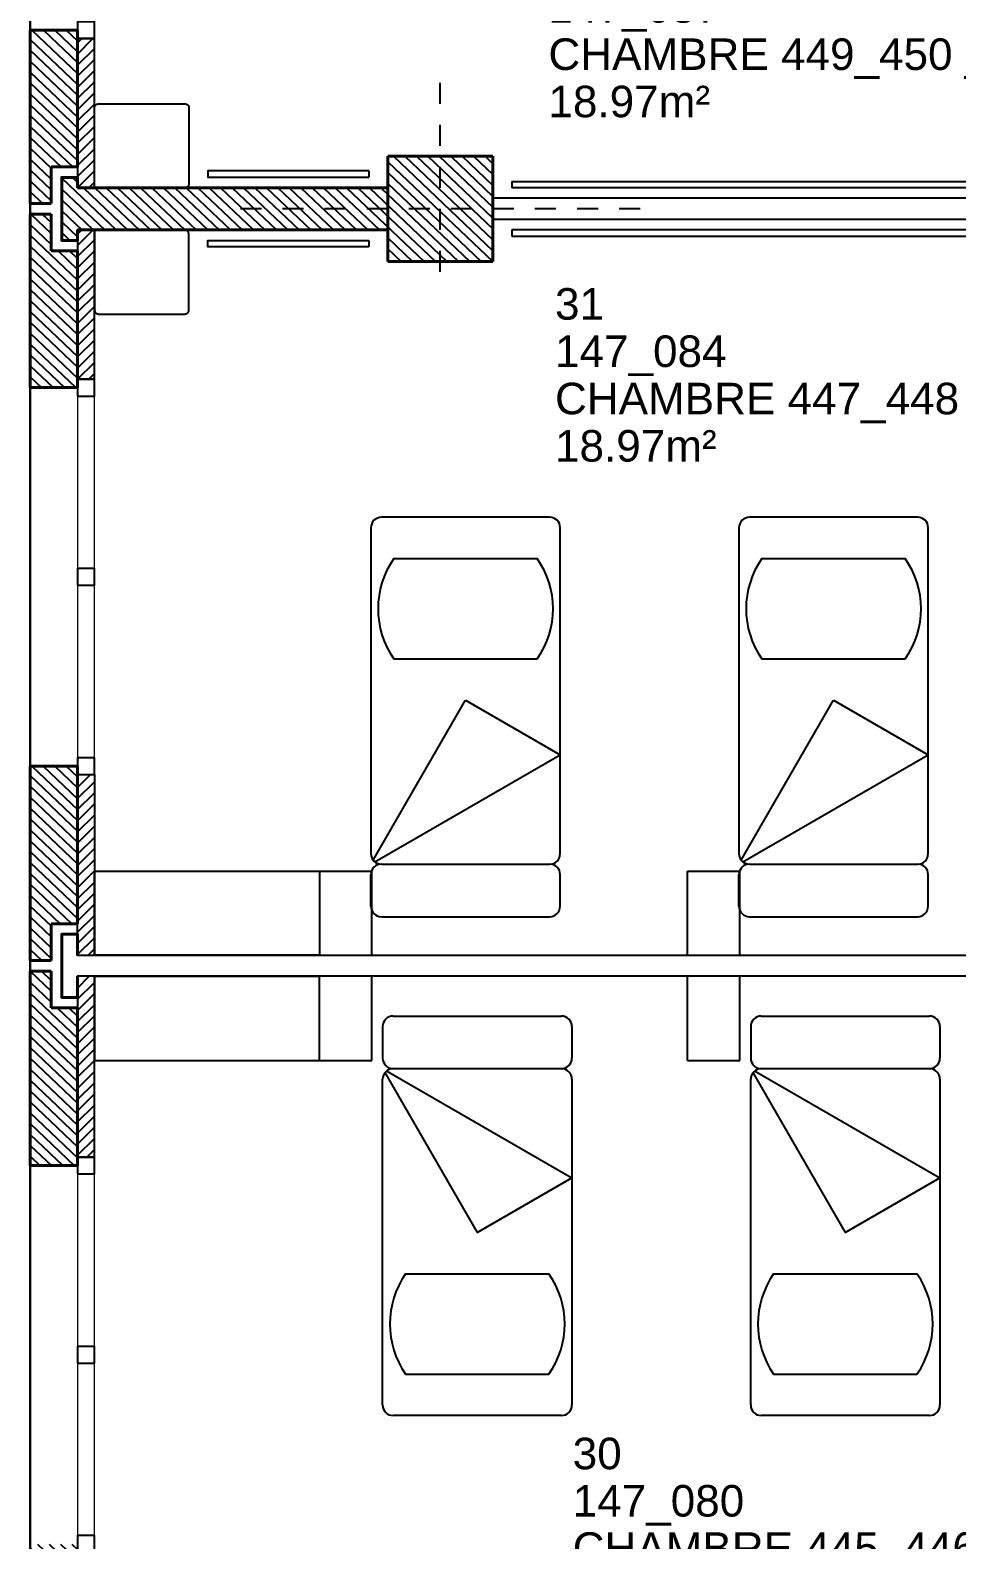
# Model space of a CAD drawing. Header units: metres. Extents: x -8 to 211, y -5 to 116.
# Drawn here: x 143.8 to 148.21, y 79.02 to 86.2 of the extents above; entities that cross this region are included whole.
import ezdxf

# ---------------------------------------------------------------- set-up
doc = ezdxf.new("R2010")
doc.units = ezdxf.units.M
doc.header["$LTSCALE"] = 0.6
doc.header["$MEASUREMENT"] = 0
doc.linetypes.add('CACHÉ', pattern=[0.25, 0.125, -0.125])
doc.linetypes.add('CONTINU', pattern=[0])
doc.layers.get('0').update_dxf_attribs({"linetype": 'CONTINUOUS'})
for name, color, linetype in [('001axes', 1, 'CONTINUOUS'), ('009 main courante', 181, 'CONTINUOUS'), ('400 Lits', 150, 'CONTINUOUS'), ('A_EQMP', 142, 'CONTINUOUS'), ('A_Etiqu_Local', 8, 'CONTINUOUS'), ('A_Etiqu_Local_ancien', 8, 'CONTINUOUS'), ('A_HACH_CLOIS', 7, 'CONTINU'), ('A_HACH_STRUC', 7, 'CONTINUOUS'), ('A_MUR_CLOIS', 8, 'CONTINU'), ('A_MURS_ALÈG', 7, 'CONTINU')]:
    doc.layers.add(name, color=color, linetype=linetype)
for name, color, linetype, lineweight in [('A_CHASS', 4, 'CONTINU', 0), ('A_MURS_STRU', 7, 'CONTINU', 40), ('CONTOUR', 54, 'CONTINUOUS', 30)]:
    doc.layers.add(name, color=color, linetype=linetype, lineweight=lineweight)
doc.styles.add('Attribut', font='arial.ttf')

# ---------------------------------------------------------------- blocks, each defined once
blk = doc.blocks.new('A_Etiqu_Local')
at = {"style": 'Attribut', "flags": 1}
for tag, p in [('CODE_HOPITAL', (-0.4463, 1.632)), ('CODE_SITE', (-0.4463, 1.407)), ('CODE_BATIMENT', (-0.4463, 1.182)), ('CODE_SECTEUR', (-0.4463, 0.957)), ('CODE_ETAGE', (-0.4463, 0.732)), ('NOM_NORMALISE', (-0.4463, -0.843)), ('SECTEUR_ACTIVITE', (-0.4463, -1.068)), ('SOUS_SECTEUR_ACTIVITE', (-0.4463, -1.293)), ('VOLUME', (-0.4463, -1.518)), ('SERVICE', (-0.4463, -1.743)), ('CODE_UG', (-0.4463, -1.968)), ('CODE_UA', (-0.4463, -2.193)), ('CODE_POLE', (-0.4463, -2.418)), ('OCCUPANT_EXTERNE', (-0.4463, -2.643)), ('DISPONIBILITE', (-0.4463, -2.868)), ('ACCES_HANDICAPES', (-0.4463, -3.093)), ('NATURE_SOL', (-0.4463, -3.318)), ('RISQUE_LABORATOIRE', (-0.4463, -3.543)), ('AMIANTE', (-0.4463, -3.768))]:
    blk.add_attdef(tag, p, '', height=0.15, dxfattribs=at)
at = {"layer": 'A_Etiqu_Local', "style": 'Attribut'}
for tag, p in [('CODE_PIECE', (-0.4463, 0.282)), ('NOM_USAGE', (-0.4463, 0.057)), ('SURFACE', (-0.4463, -0.168))]:
    blk.add_attdef(tag, p, '', height=0.15, dxfattribs=at)
at = {"layer": 'A_Etiqu_Local_ancien', "style": 'Attribut'}
blk.add_attdef('CODE_PIECE_ANCIEN', (-0.4463, 0.507), '', height=0.15, dxfattribs=at)

msp = doc.modelspace()

# ---------------------------------------------------------------- hatches: boundary and pattern name
at = {"layer": 'A_HACH_CLOIS'}
h = msp.add_hatch(dxfattribs=at)
h.set_pattern_fill('ANSI31', color=8, scale=0.3, style=0)
h.set_pattern_definition([(45, (144.02486, 85.446363), (-0.0265165, 0.0265165), [])])
h.paths.add_polyline_path([(144.1049, 86.1561), (144.0249, 86.1561), (144.0249, 85.4464), (144.1049, 85.4464)])
h = msp.add_hatch(dxfattribs=at)
h.set_pattern_fill('ANSI31', color=8, scale=0.3, style=0)
h.set_pattern_definition([(45, (144.02486, 84.535963), (-0.0265165, 0.0265165), [])])
h.paths.add_polyline_path([(144.1049, 85.2462), (144.0249, 85.2462), (144.0249, 84.536), (144.1049, 84.536)])
h = msp.add_hatch(dxfattribs=at)
h.set_pattern_fill('ANSI31', color=8, scale=0.3, style=0)
h.set_pattern_definition([(45, (144.02486, 78.246183), (-0.0265165, 0.0265165), [])])
h.paths.add_polyline_path([(144.1049, 82.656), (144.0249, 82.656), (144.0249, 81.7965), (144.1049, 81.7965)])
h.paths.add_polyline_path([(144.1049, 81.6962), (144.0249, 81.6962), (144.0249, 80.8361), (144.1049, 80.8361)])
h.paths.add_polyline_path([(144.1049, 78.9561), (144.0249, 78.9561), (144.0249, 78.2462), (144.1049, 78.2462)])
at = {"layer": 'A_HACH_STRUC', "linetype": 'Continuous'}
h = msp.add_hatch(dxfattribs=at)
h.set_pattern_fill('ANSI31', color=8, scale=0.3, angle=-88.5553, style=0)
h.set_pattern_definition([(316.4447, (143.799855, 84.496297), (0.02583954, 0.0271766), [])])
h.paths.add_polyline_path([(144.0249, 86.1561), (144.0249, 86.1961), (143.7999, 86.1961), (143.7999, 85.3712), (143.8999, 85.3712), (143.8999, 85.5462), (144.0249, 85.5462)])
h.paths.add_polyline_path([(144.0249, 85.1462), (143.8999, 85.1462), (143.8999, 85.3212), (143.7999, 85.3212), (143.7999, 84.4963), (144.0249, 84.4963), (144.0249, 84.536)])
h.paths.add_polyline_path([(145.4999, 85.4464), (144.1049, 85.4464), (144.1049, 85.4462), (144.0249, 85.4462), (144.0249, 85.4962), (143.9499, 85.4962), (143.9499, 85.1962), (144.0249, 85.1962), (144.0249, 85.2462), (144.0249, 85.2463), (145.4999, 85.2463)])
h.paths.add_polyline_path([(145.9999, 85.5962), (145.4999, 85.5962), (145.4999, 85.0962), (145.9999, 85.0962)])
h = msp.add_hatch(dxfattribs=at)
h.set_pattern_fill('ANSI31', color=8, scale=0.3, angle=-88.5553, style=0)
h.set_pattern_definition([(316.4447, (143.799855, 78.046186), (0.02583954, 0.0271766), [])])
h.paths.add_polyline_path([(144.0249, 82.656), (144.0249, 82.696), (143.7999, 82.696), (143.7999, 81.7711), (143.8999, 81.7711), (143.8999, 81.9461), (144.0249, 81.9461)])
h.paths.add_polyline_path([(144.0249, 81.5461), (143.8999, 81.5461), (143.8999, 81.7211), (143.7999, 81.7211), (143.7999, 80.7962), (144.0249, 80.7962)])
h.paths.add_polyline_path([(144.0249, 78.9561), (144.0249, 78.9961), (143.7999, 78.9961), (143.7999, 78.0462), (143.8999, 78.0462), (143.8999, 78.3962), (144.0249, 78.3962)])

# ---------------------------------------------------------------- linework, layer by layer
at = {"layer": '001axes', "color": 8, "linetype": 'CACHÉ'}
for p, q in [((145.7499, 85.0462), (145.7499, 85.9462)), ((146.6999, 85.3462), (144.7998, 85.3462))]:
    msp.add_line(p, q, dxfattribs=at)
at = {"layer": '009 main courante', "color": 8, "linetype": 'Continuous'}
for p, q in [((145.4099, 85.5264), (145.4099, 85.4964)), ((146.0899, 85.4764), (146.0899, 85.4464)), ((146.0899, 85.4764), (149.0349, 85.4764)), ((149.0349, 85.4464), (146.0899, 85.4464)), ((146.0899, 85.246), (146.0899, 85.216)), ((145.4099, 85.196), (145.4099, 85.166))]:
    msp.add_line(p, q, dxfattribs=at)
for points in [[(145.4099, 85.5264), (144.6449, 85.5264), (144.6449, 85.4964), (145.4099, 85.4964)], [(146.0899, 85.216), (149.0349, 85.216), (149.0349, 85.246), (146.0899, 85.246)], [(145.4099, 85.166), (144.6449, 85.166), (144.6449, 85.196), (145.4099, 85.196)]]:
    msp.add_lwpolyline(points, dxfattribs=at)
at = {"layer": '400 Lits', "color": 8, "linetype": 'Continuous'}
for p, q in [((146.2698, 83.8796), (145.4698, 83.8796)), ((148.0198, 83.8796), (147.2198, 83.8796)), ((145.4198, 83.8296), (145.4198, 82.2794)), ((146.3198, 82.2794), (146.3198, 83.8296)), ((147.1698, 83.8296), (147.1698, 82.2794)), ((148.0698, 82.2794), (148.0698, 83.8296)), ((145.529, 83.6829), (146.2105, 83.6829)), ((147.279, 83.6829), (147.9605, 83.6829)), ((145.529, 83.2058), (146.2105, 83.2058)), ((147.279, 83.2058), (147.9605, 83.2058)), ((145.4306, 82.2485), (145.8698, 83.0091)), ((145.8698, 83.0091), (146.3198, 82.7493)), ((147.1806, 82.2485), (147.6198, 83.0091)), ((147.6198, 83.0091), (148.0698, 82.7493)), ((145.4386, 82.2405), (146.3198, 82.7493)), ((147.1886, 82.2405), (148.0698, 82.7493)), ((145.4698, 82.2296), (146.2698, 82.2296)), ((145.4698, 82.2296), (146.2698, 82.2296)), ((145.4698, 82.2296), (146.2698, 82.2296)), ((147.2198, 82.2296), (148.0198, 82.2296)), ((147.2198, 82.2296), (148.0198, 82.2296)), ((147.2198, 82.2296), (148.0198, 82.2296)), ((145.4198, 82.0296), (145.4198, 82.1796)), ((146.3198, 82.0296), (146.3198, 82.1796)), ((147.1698, 82.0296), (147.1698, 82.1796)), ((148.0698, 82.0296), (148.0698, 82.1796)), ((145.4698, 81.9796), (146.2698, 81.9796)), ((147.2198, 81.9796), (148.0198, 81.9796)), ((145.5257, 81.5072), (146.3257, 81.5073)), ((147.2757, 81.5072), (148.0757, 81.5073)), ((145.4757, 81.4572), (145.4757, 81.3073)), ((146.3757, 81.4572), (146.3757, 81.3073)), ((147.2257, 81.4572), (147.2257, 81.3073)), ((148.1257, 81.4572), (148.1257, 81.3073)), ((145.4757, 79.6573), (145.4757, 81.2075)), ((145.4866, 81.2384), (145.9257, 80.4778)), ((145.4946, 81.2464), (146.3757, 80.7376)), ((145.5257, 81.2573), (146.3257, 81.2573)), ((145.5257, 81.2573), (146.3257, 81.2573)), ((145.5257, 81.2572), (146.3257, 81.2573)), ((146.3757, 81.2075), (146.3757, 79.6573)), ((147.2257, 79.6573), (147.2257, 81.2075)), ((147.2366, 81.2384), (147.6757, 80.4778)), ((147.2446, 81.2464), (148.1257, 80.7376)), ((147.2757, 81.2573), (148.0757, 81.2573)), ((147.2757, 81.2573), (148.0757, 81.2573)), ((147.2757, 81.2572), (148.0757, 81.2573)), ((148.1257, 81.2075), (148.1257, 79.6573)), ((145.9257, 80.4778), (146.3757, 80.7376)), ((147.6757, 80.4778), (148.1257, 80.7376)), ((145.5849, 80.2811), (146.2665, 80.2811)), ((147.3349, 80.2811), (148.0165, 80.2811)), ((145.5849, 79.804), (146.2665, 79.804)), ((147.3349, 79.804), (148.0165, 79.804)), ((146.3257, 79.6073), (145.5257, 79.6072)), ((148.0757, 79.6073), (147.2757, 79.6072))]:
    msp.add_line(p, q, dxfattribs=at)
for centre, radius, start, end in [((145.4698, 83.8296), 0.05, 90.00168, 180.00176), ((146.2698, 83.8296), 0.05, 359.99948, 89.99937), ((147.2198, 83.8296), 0.05, 90.00168, 180.00176), ((148.0198, 83.8296), 0.05, 359.99948, 89.99937), ((145.8698, 83.4444), 0.416, 145.00777, 214.99254), ((145.8698, 83.4444), 0.416, 325.00791, 34.99193), ((147.6198, 83.4444), 0.416, 145.00777, 214.99254), ((147.6198, 83.4444), 0.416, 325.00791, 34.99193), ((145.4698, 82.2796), 0.05, 179.99948, 269.99937), ((145.4698, 82.1796), 0.05, 90.00053, 180.00062), ((146.2698, 82.2796), 0.05, 270.00168, 0.00176), ((146.2698, 82.1796), 0.05, 359.99824, 89.99832), ((147.2198, 82.2796), 0.05, 179.99948, 269.99937), ((147.2198, 82.1796), 0.05, 90.00053, 180.00062), ((148.0198, 82.2796), 0.05, 270.00168, 0.00176), ((148.0198, 82.1796), 0.05, 359.99824, 89.99832), ((145.4698, 82.0296), 0.05, 179.99948, 269.99937), ((146.2698, 82.0296), 0.05, 270.00168, 0.00176), ((147.2198, 82.0296), 0.05, 179.99948, 269.99937), ((148.0198, 82.0296), 0.05, 270.00168, 0.00176), ((145.5257, 81.4572), 0.05, 90.00053, 180.00062), ((146.3257, 81.4572), 0.05, 359.99824, 89.99832), ((147.2757, 81.4572), 0.05, 90.00053, 180.00062), ((148.0757, 81.4572), 0.05, 359.99824, 89.99832), ((145.5257, 81.3073), 0.05, 179.99948, 269.99937), ((146.3257, 81.3073), 0.05, 270.00168, 0.00176), ((147.2757, 81.3073), 0.05, 179.99948, 269.99937), ((148.0757, 81.3073), 0.05, 270.00168, 0.00176), ((145.5257, 81.2072), 0.05, 90.00053, 180.00062), ((146.3257, 81.2072), 0.05, 359.99824, 89.99832), ((147.2757, 81.2072), 0.05, 90.00053, 180.00062), ((148.0757, 81.2072), 0.05, 359.99824, 89.99832), ((145.9257, 80.0425), 0.416, 145.00777, 214.99254), ((145.9257, 80.0425), 0.416, 325.00791, 34.99193), ((147.6757, 80.0425), 0.416, 145.00777, 214.99254), ((147.6757, 80.0425), 0.416, 325.00791, 34.99193), ((145.5257, 79.6573), 0.05, 179.99824, 269.99832), ((146.3257, 79.6573), 0.05, 270.00063, 0.00052), ((147.2757, 79.6573), 0.05, 179.99824, 269.99832), ((148.0757, 79.6573), 0.05, 270.00063, 0.00052)]:
    msp.add_arc(centre, radius, start, end, dxfattribs=at)
at = {"layer": 'A_CHASS', "color": 8, "linetype": 'Continuous'}
for p, q in [((144.0249, 84.456), (144.0249, 82.736)), ((144.1049, 82.736), (144.1049, 84.456)), ((144.0249, 80.7561), (144.0249, 79.0361)), ((144.1049, 79.0361), (144.1049, 80.7561))]:
    msp.add_line(p, q, dxfattribs=at)
at = {"layer": 'A_EQMP', "color": 8, "linetype": 'Continuous'}
for p, q in [((145.4249, 81.7965), (145.4249, 82.196)), ((146.9249, 82.196), (147.1749, 82.196)), ((146.9249, 81.7965), (146.9249, 82.196)), ((147.1749, 81.7965), (147.1749, 82.196)), ((145.4249, 81.2958), (145.4249, 81.6965)), ((146.9249, 81.2958), (146.9249, 81.6965)), ((147.1749, 81.2958), (147.1749, 81.6965)), ((146.9249, 81.2958), (147.1749, 81.2958))]:
    msp.add_line(p, q, dxfattribs=at)
for points in [[(144.1049, 85.4464), (144.1049, 85.8264, -0.414214), (144.1249, 85.8464), (144.5349, 85.8464, -0.414214), (144.5549, 85.8264), (144.5549, 85.4664, -0.414214), (144.5349, 85.4464), (144.1049, 85.4464)], [(144.1049, 85.2461), (144.1049, 84.8661, 0.414214), (144.1249, 84.8461), (144.5349, 84.8461, 0.414214), (144.5549, 84.8661), (144.5549, 85.2261, 0.414213), (144.5349, 85.2461), (144.1049, 85.2461)]]:
    msp.add_lwpolyline(points, format="xyb", dxfattribs=at)
for points in [[(145.1749, 82.196), (145.1749, 81.796), (144.1049, 81.796), (144.1049, 82.196), (145.4249, 82.196)], [(145.1749, 81.2958), (145.1749, 81.6958), (144.1049, 81.6958), (144.1049, 81.2958), (145.4249, 81.2958)]]:
    msp.add_lwpolyline(points, dxfattribs=at)
at = {"layer": 'A_MUR_CLOIS', "color": 8, "linetype": 'Continuous'}
for p, q in [((150.3249, 85.3964), (145.9999, 85.3964)), ((150.3249, 85.2963), (145.9999, 85.2963)), ((144.0249, 81.7965), (149.0949, 81.7965)), ((149.0949, 81.6965), (144.0249, 81.6965))]:
    msp.add_line(p, q, dxfattribs=at)
for points in [[(144.0249, 86.1561), (144.1049, 86.1561), (144.1049, 86.2361), (144.0249, 86.2361)], [(144.0249, 85.4462), (144.1049, 85.4462), (144.1049, 86.1561), (144.0249, 86.1561)], [(144.0249, 84.536), (144.1049, 84.536), (144.1049, 85.2462), (144.0249, 85.2462)], [(144.0249, 84.456), (144.1049, 84.456), (144.1049, 84.536), (144.0249, 84.536)], [(144.0249, 83.556), (144.1049, 83.556), (144.1049, 83.636), (144.0249, 83.636)], [(144.0249, 82.656), (144.1049, 82.656), (144.1049, 82.736), (144.0249, 82.736)], [(144.0249, 82.656), (144.1049, 82.656), (144.1049, 81.7959), (144.0249, 81.7959)], [(144.0249, 80.8361), (144.1049, 80.8361), (144.1049, 81.6962), (144.0249, 81.6962)], [(144.0249, 80.7561), (144.1049, 80.7561), (144.1049, 80.8361), (144.0249, 80.8361)], [(144.0249, 79.8561), (144.1049, 79.8561), (144.1049, 79.9361), (144.0249, 79.9361)], [(144.0249, 78.9561), (144.1049, 78.9561), (144.1049, 79.0361), (144.0249, 79.0361)]]:
    msp.add_lwpolyline(points, close=True, dxfattribs=at)
at = {"layer": 'A_MURS_ALÈG', "color": 8, "ltscale": 200}
for p, q in [((143.7999, 86.1961), (143.7999, 87.9965)), ((143.7999, 82.696), (143.7999, 84.4963)), ((143.7999, 78.9961), (143.7999, 80.7962))]:
    msp.add_line(p, q, dxfattribs=at)
at = {"layer": 'A_MURS_STRU', "color": 8, "linetype": 'Continuous'}
for p, q in [((143.7999, 86.1961), (144.0249, 86.1961)), ((143.7999, 85.3712), (143.7999, 86.1961)), ((144.0249, 85.5462), (144.0249, 86.1961)), ((145.4999, 85.0962), (145.4999, 85.5962)), ((145.9999, 85.5962), (145.9999, 85.0962)), ((143.8999, 85.5462), (144.0249, 85.5462)), ((143.8999, 85.3712), (143.8999, 85.5462)), ((145.4999, 85.4464), (144.0249, 85.4464)), ((143.7999, 85.3712), (143.8999, 85.3712)), ((143.7999, 85.3212), (143.7999, 84.4963)), ((143.7999, 85.3212), (143.8999, 85.3212)), ((143.8999, 85.3212), (143.8999, 85.1462)), ((145.4999, 85.2463), (144.0249, 85.2463)), ((143.8999, 85.1462), (144.0249, 85.1462)), ((144.0249, 85.1462), (144.0249, 84.4963)), ((143.7999, 84.4963), (144.0249, 84.4963)), ((143.7999, 82.696), (144.0249, 82.696)), ((143.7999, 81.7711), (143.7999, 82.696)), ((144.0249, 81.9461), (144.0249, 82.696)), ((143.8999, 81.9461), (144.0249, 81.9461)), ((143.8999, 81.7711), (143.8999, 81.9461)), ((143.7999, 81.7711), (143.8999, 81.7711)), ((143.7999, 81.7211), (143.7999, 80.7962)), ((143.7999, 81.7211), (143.8999, 81.7211)), ((143.8999, 81.7211), (143.8999, 81.5461)), ((143.8999, 81.5461), (144.0249, 81.5461)), ((144.0249, 81.5461), (144.0249, 80.7962)), ((143.7999, 80.7962), (144.0249, 80.7962))]:
    msp.add_line(p, q, dxfattribs=at)
for points in [[(145.9999, 85.5962), (145.4999, 85.5962)], [(144.0249, 85.2463), (144.0249, 85.1962), (143.9499, 85.1962), (143.9499, 85.4962), (144.0249, 85.4962), (144.0249, 85.4464)], [(145.4999, 85.0962), (145.9999, 85.0962)], [(144.0249, 81.6962), (144.0249, 81.5961), (143.9499, 81.5961), (143.9499, 81.8961), (144.0249, 81.8961), (144.0249, 81.7959)]]:
    msp.add_lwpolyline(points, dxfattribs=at)
at = {"layer": 'CONTOUR', "color": 8}
msp.add_lwpolyline([(145.0748, 78.0462), (143.7999, 78.0462), (143.7999, 92.6466)], dxfattribs=at)

# ---------------------------------------------------------------- block references
at = {"layer": 'A_Etiqu_Local', "color": 8}
ref = msp.add_blockref('A_Etiqu_Local', (146.7103, 85.95), dxfattribs=at)
ref.add_attrib('CODE_PIECE', '147_087', (146.264, 86.232), dxfattribs={"height": 0.15, "style": 'Attribut'})
ref.add_attrib('CODE_PIECE_ANCIEN', '32', (146.264, 86.457), dxfattribs={"layer": 'A_Etiqu_Local_ancien', "height": 0.15, "style": 'Attribut'})
ref.add_attrib('NOM_USAGE', 'CHAMBRE 449_450 _ 2 LITS', (146.264, 86.007), dxfattribs={"height": 0.15, "style": 'Attribut'})
ref.add_attrib('SURFACE', '18.97m²', (146.264, 85.782), dxfattribs={"height": 0.15, "style": 'Attribut'})
ref = msp.add_blockref('A_Etiqu_Local', (146.7416, 84.3122), dxfattribs=at)
ref.add_attrib('CODE_PIECE', '147_084', (146.2953, 84.5942), dxfattribs={"height": 0.15, "style": 'Attribut'})
ref.add_attrib('CODE_PIECE_ANCIEN', '31', (146.2953, 84.8192), dxfattribs={"layer": 'A_Etiqu_Local_ancien', "height": 0.15, "style": 'Attribut'})
ref.add_attrib('NOM_USAGE', 'CHAMBRE 447_448 _ 2 LITS', (146.2953, 84.3692), dxfattribs={"height": 0.15, "style": 'Attribut'})
ref.add_attrib('SURFACE', '18.97m²', (146.2953, 84.1442), dxfattribs={"height": 0.15, "style": 'Attribut'})
ref = msp.add_blockref('A_Etiqu_Local', (146.8258, 78.8446), dxfattribs=at)
ref.add_attrib('CODE_PIECE', '147_080', (146.3794, 79.1266), dxfattribs={"height": 0.15, "style": 'Attribut'})
ref.add_attrib('CODE_PIECE_ANCIEN', '30', (146.3794, 79.3516), dxfattribs={"layer": 'A_Etiqu_Local_ancien', "height": 0.15, "style": 'Attribut'})
ref.add_attrib('NOM_USAGE', 'CHAMBRE 445_446 _ 2 LITS', (146.3794, 78.9016), dxfattribs={"height": 0.15, "style": 'Attribut'})
ref.add_attrib('SURFACE', '18.97m²', (146.3794, 78.6766), dxfattribs={"height": 0.15, "style": 'Attribut'})

doc.saveas('drawing.dxf')
